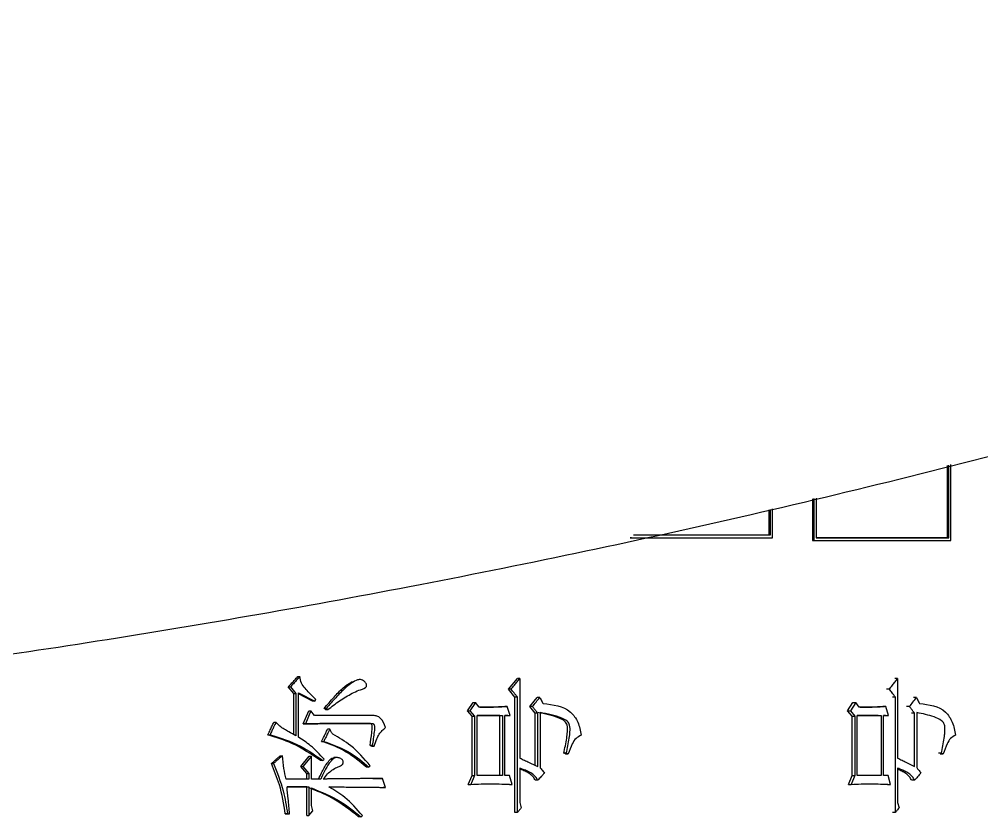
# Model space of a CAD drawing. Header units: millimetres. Extents: x 5659 to 7608, y 3628 to 5007.
# Drawn here: x 6504.86 to 6522.26, y 3838.87 to 3853.28 of the extents above; entities that cross this region are included whole.
import ezdxf

# ---------------------------------------------------------------- set-up
doc = ezdxf.new("R2010")
doc.units = ezdxf.units.MM

msp = doc.modelspace()

# ---------------------------------------------------------------- linework, layer by layer
at = {"color": 7, "linetype": 'Continuous', "lineweight": 25}
for p, q in [((6521.638, 3845.215), (6521.638, 3843.907)), ((6521.665, 3843.907), (6521.665, 3845.222)), ((6521.703, 3843.857), (6521.703, 3845.232)), ((6519.202, 3844.61), (6519.202, 3843.857)), ((6519.228, 3844.616), (6519.228, 3843.857)), ((6519.267, 3844.626), (6519.267, 3843.907)), ((6518.414, 3844.414), (6518.414, 3843.957)), ((6518.439, 3844.42), (6518.439, 3843.957)), ((6518.478, 3843.907), (6518.478, 3844.43)), ((6518.439, 3843.957), (6518.414, 3843.957)), ((6515.906, 3843.907), (6518.453, 3843.907)), ((6515.929, 3843.907), (6515.906, 3843.907)), ((6518.453, 3843.907), (6518.478, 3843.907)), ((6519.202, 3843.857), (6519.641, 3843.857)), ((6519.202, 3843.857), (6519.228, 3843.857)), ((6519.844, 3843.857), (6521.676, 3843.857)), ((6521.638, 3843.907), (6521.665, 3843.907)), ((6521.676, 3843.857), (6521.703, 3843.857)), ((6509.898, 3841.399), (6509.938, 3841.399)), ((6513.71, 3841.172), (6513.868, 3841.366)), ((6513.913, 3841.366), (6513.868, 3841.366)), ((6513.913, 3841.366), (6513.913, 3839.928)), ((6520.741, 3841.366), (6520.688, 3841.366)), ((6520.741, 3841.366), (6520.741, 3839.928)), ((6509.727, 3841.215), (6509.767, 3841.215)), ((6509.826, 3841.096), (6509.727, 3841.215)), ((6509.767, 3841.215), (6509.866, 3841.096)), ((6510.903, 3841.302), (6510.861, 3841.302)), ((6513.755, 3841.172), (6513.71, 3841.172)), ((6513.824, 3841.031), (6513.71, 3841.172)), ((6520.592, 3841.172), (6520.539, 3841.172)), ((6509.826, 3841.096), (6509.866, 3841.096)), ((6509.826, 3840.35), (6509.826, 3841.096)), ((6509.866, 3841.096), (6509.866, 3840.328)), ((6509.911, 3841.107), (6510.207, 3840.955)), ((6509.911, 3840.306), (6509.911, 3841.107)), ((6510.167, 3840.955), (6509.911, 3841.086)), ((6513.869, 3841.031), (6513.824, 3841.031)), ((6513.824, 3838.943), (6513.824, 3841.031)), ((6513.869, 3838.943), (6513.869, 3841.031)), ((6514.095, 3840.858), (6514.226, 3841.02)), ((6514.271, 3841.02), (6514.226, 3841.02)), ((6520.7, 3841.031), (6520.646, 3841.031)), ((6520.7, 3838.943), (6520.7, 3841.031)), ((6521.08, 3841.02), (6521.026, 3841.02)), ((6510.207, 3840.955), (6510.167, 3840.955)), ((6510.207, 3840.955), (6510.225, 3840.988)), ((6510.414, 3840.825), (6510.374, 3840.825)), ((6512.964, 3840.782), (6513.069, 3840.934)), ((6513.113, 3840.934), (6513.007, 3840.782)), ((6513.069, 3840.934), (6513.113, 3840.934)), ((6513.175, 3840.847), (6513.113, 3840.934)), ((6513.685, 3840.858), (6513.64, 3840.858)), ((6513.737, 3840.696), (6513.685, 3840.858)), ((6514.14, 3840.858), (6514.095, 3840.858)), ((6514.191, 3840.739), (6514.095, 3840.858)), ((6519.833, 3840.782), (6519.933, 3840.934)), ((6519.986, 3840.934), (6519.886, 3840.782)), ((6519.933, 3840.934), (6519.986, 3840.934)), ((6520.044, 3840.847), (6519.986, 3840.934)), ((6520.526, 3840.858), (6520.473, 3840.858)), ((6520.576, 3840.696), (6520.526, 3840.858)), ((6520.956, 3840.858), (6520.902, 3840.858)), ((6509.997, 3840.544), (6510.096, 3840.782)), ((6510.135, 3840.782), (6510.037, 3840.544)), ((6510.096, 3840.782), (6510.135, 3840.782)), ((6510.198, 3840.696), (6510.135, 3840.782)), ((6511.264, 3840.696), (6510.198, 3840.696)), ((6510.401, 3840.804), (6510.441, 3840.804)), ((6512.964, 3840.782), (6513.007, 3840.782)), ((6513.052, 3840.685), (6512.964, 3840.782)), ((6513.007, 3840.782), (6513.095, 3840.685)), ((6513.052, 3840.685), (6513.095, 3840.685)), ((6513.052, 3839.614), (6513.052, 3840.685)), ((6513.095, 3840.685), (6513.095, 3839.614)), ((6513.139, 3839.614), (6513.139, 3840.696)), ((6513.139, 3840.696), (6513.597, 3840.696)), ((6513.553, 3840.696), (6513.139, 3840.696)), ((6513.553, 3840.696), (6513.597, 3840.696)), ((6513.553, 3839.614), (6513.553, 3840.696)), ((6513.597, 3840.696), (6513.597, 3839.614)), ((6513.641, 3839.614), (6513.641, 3840.696)), ((6513.641, 3840.696), (6513.737, 3840.696)), ((6513.693, 3840.696), (6513.641, 3840.696)), ((6513.693, 3840.696), (6513.737, 3840.696)), ((6514.236, 3840.739), (6514.191, 3840.739)), ((6514.191, 3839.797), (6514.191, 3840.739)), ((6514.236, 3839.776), (6514.236, 3840.739)), ((6514.28, 3840.75), (6514.28, 3839.754)), ((6519.833, 3840.782), (6519.886, 3840.782)), ((6519.917, 3840.685), (6519.833, 3840.782)), ((6519.886, 3840.782), (6519.969, 3840.685)), ((6519.917, 3840.685), (6519.969, 3840.685)), ((6519.917, 3839.614), (6519.917, 3840.685)), ((6519.969, 3840.685), (6519.969, 3839.614)), ((6520.011, 3839.614), (6520.011, 3840.696)), ((6520.011, 3840.696), (6520.443, 3840.696)), ((6520.39, 3840.696), (6520.011, 3840.696)), ((6520.39, 3840.696), (6520.443, 3840.696)), ((6520.443, 3840.696), (6520.443, 3839.614)), ((6520.484, 3839.614), (6520.484, 3840.696)), ((6520.484, 3840.696), (6520.576, 3840.696)), ((6520.522, 3840.696), (6520.484, 3840.696)), ((6520.522, 3840.696), (6520.576, 3840.696)), ((6521.047, 3840.739), (6520.993, 3840.739)), ((6521.047, 3839.776), (6521.047, 3840.739)), ((6521.088, 3840.75), (6521.088, 3839.755)), ((6509.997, 3840.544), (6510.037, 3840.544)), ((6511.178, 3840.555), (6511.219, 3840.555)), ((6509.358, 3840.349), (6509.397, 3840.349)), ((6510.477, 3840.447), (6510.436, 3840.447)), ((6510.329, 3840.23), (6510.369, 3840.23)), ((6511.246, 3840.155), (6511.205, 3840.155)), ((6511.205, 3840.155), (6511.24, 3840.144)), ((6511.246, 3840.155), (6511.281, 3840.144)), ((6509.583, 3839.971), (6509.623, 3839.971)), ((6509.952, 3839.776), (6510.105, 3839.96)), ((6510.144, 3839.96), (6509.992, 3839.776)), ((6510.105, 3839.96), (6510.144, 3839.96)), ((6510.144, 3839.549), (6510.144, 3839.96)), ((6514.751, 3840.014), (6514.705, 3840.014)), ((6514.74, 3840.003), (6514.705, 3840.014)), ((6514.74, 3840.003), (6514.786, 3840.003)), ((6514.751, 3840.014), (6514.786, 3840.003)), ((6521.532, 3840.014), (6521.477, 3840.014)), ((6521.51, 3840.003), (6521.565, 3840.003)), ((6521.532, 3840.014), (6521.565, 3840.003)), ((6509.421, 3839.83), (6509.46, 3839.83)), ((6509.952, 3839.776), (6509.992, 3839.776)), ((6510.06, 3839.646), (6509.952, 3839.776)), ((6509.992, 3839.776), (6510.1, 3839.646)), ((6510.351, 3839.884), (6510.311, 3839.884)), ((6510.592, 3839.935), (6510.551, 3839.935)), ((6510.06, 3839.646), (6510.1, 3839.646)), ((6510.06, 3839.549), (6510.06, 3839.646)), ((6510.1, 3839.646), (6510.1, 3839.549)), ((6511.183, 3839.765), (6511.142, 3839.765)), ((6512.981, 3839.452), (6513.052, 3839.614)), ((6513.095, 3839.614), (6513.025, 3839.452)), ((6513.052, 3839.614), (6513.095, 3839.614)), ((6513.597, 3839.614), (6513.139, 3839.614)), ((6513.728, 3839.614), (6513.641, 3839.614)), ((6513.772, 3839.452), (6513.728, 3839.614)), ((6513.913, 3839.744), (6513.913, 3839.127)), ((6519.85, 3839.452), (6519.917, 3839.614)), ((6519.969, 3839.614), (6519.902, 3839.452)), ((6519.917, 3839.614), (6519.969, 3839.614)), ((6520.443, 3839.614), (6520.011, 3839.614)), ((6520.567, 3839.614), (6520.484, 3839.614)), ((6520.609, 3839.452), (6520.567, 3839.614)), ((6520.741, 3839.744), (6520.741, 3839.127)), ((6510.1, 3839.549), (6509.686, 3839.549)), ((6510.315, 3839.549), (6510.144, 3839.549)), ((6511.254, 3839.558), (6511.392, 3839.56)), ((6511.392, 3839.56), (6511.433, 3839.56)), ((6511.486, 3839.397), (6511.433, 3839.56)), ((6512.981, 3839.452), (6513.025, 3839.452)), ((6513.728, 3839.452), (6513.772, 3839.452)), ((6514.236, 3839.527), (6514.191, 3839.527)), ((6519.85, 3839.452), (6519.902, 3839.452)), ((6520.555, 3839.452), (6520.609, 3839.452)), ((6521.047, 3839.527), (6520.993, 3839.527)), ((6509.704, 3839.408), (6510.1, 3839.408)), ((6510.06, 3839.408), (6509.704, 3839.408)), ((6510.06, 3839.408), (6510.1, 3839.408)), ((6510.06, 3838.889), (6510.06, 3839.408)), ((6510.1, 3839.408), (6510.1, 3838.889)), ((6510.144, 3839.073), (6510.144, 3839.387)), ((6511.486, 3839.397), (6511.445, 3839.397)), ((6513.913, 3839.127), (6513.939, 3839.03)), ((6520.741, 3839.127), (6520.766, 3839.03)), ((6509.713, 3838.921), (6509.673, 3838.921)), ((6509.673, 3838.921), (6509.709, 3838.921)), ((6509.709, 3838.921), (6509.749, 3838.921)), ((6509.713, 3838.921), (6509.749, 3838.921)), ((6510.1, 3838.889), (6510.171, 3838.976)), ((6510.171, 3838.976), (6510.144, 3839.073)), ((6513.869, 3838.943), (6513.824, 3838.943)), ((6520.7, 3838.943), (6520.646, 3838.943)), ((6510.06, 3838.889), (6510.1, 3838.889)), ((6511.04, 3838.867), (6510.999, 3838.867))]:
    msp.add_line(p, q, dxfattribs=at)
at = {"color": 7, "linetype": 'Continuous', "lineweight": 25, "flags": 128}
for points in [[(6510.401, 3840.804), (6510.394, 3840.809), (6510.387, 3840.815), (6510.374, 3840.825)], [(6510.414, 3840.825), (6510.427, 3840.814), (6510.441, 3840.804)], [(6511.24, 3840.144), (6511.257, 3840.144), (6511.269, 3840.144), (6511.281, 3840.144)], [(6510.351, 3839.884), (6510.358, 3839.89), (6510.368, 3839.898), (6510.378, 3839.906)], [(6511.183, 3839.765), (6511.19, 3839.771), (6511.2, 3839.779), (6511.21, 3839.787)], [(6511.04, 3838.867), (6511.054, 3838.878), (6511.067, 3838.889)]]:
    msp.add_lwpolyline(points, dxfattribs=at)
at = {"color": 7, "linetype": 'Continuous', "lineweight": 25}
for points, knots in [([(6479.419, 3839.983), (6481.979, 3840.008), (6485.56, 3840.043), (6490.829, 3840.322), (6495.293, 3840.657), (6500.609, 3841.223), (6506.178, 3841.996), (6511.992, 3843.006), (6517.963, 3844.262), (6524.039, 3845.773), (6530.177, 3847.543), (6536.342, 3849.578), (6542.506, 3851.877), (6548.643, 3854.442), (6554.731, 3857.273), (6560.75, 3860.366), (6566.683, 3863.721), (6572.512, 3867.333), (6578.222, 3871.199), (6583.797, 3875.313), (6589.225, 3879.67), (6594.49, 3884.264), (6599.582, 3889.089), (6604.487, 3894.137), (6609.193, 3899.4), (6613.691, 3904.87), (6617.969, 3910.538), (6622.018, 3916.395), (6625.828, 3922.432), (6629.389, 3928.637), (6632.695, 3935.002), (6635.735, 3941.515), (6638.505, 3948.164), (6640.995, 3954.938), (6643.2, 3961.826), (6645.115, 3968.815), (6646.734, 3975.892), (6648.051, 3983.046), (6649.064, 3990.263), (6649.769, 3997.53), (6650.162, 4004.834), (6650.241, 4012.162), (6650.004, 4019.5), (6649.449, 4026.835), (6648.577, 4034.153), (6647.387, 4041.44), (6645.879, 4048.682), (6644.054, 4055.867), (6641.913, 4062.98), (6639.459, 4070.007), (6636.695, 4076.936), (6633.622, 4083.752), (6630.245, 4090.443), (6626.567, 4096.995), (6622.594, 4103.395), (6618.329, 4109.63), (6613.777, 4115.688), (6608.945, 4121.556), (6603.838, 4127.223), (6598.462, 4132.675), (6593.015, 4137.723), (6587.542, 4142.375), (6582.083, 4146.645), (6576.458, 4150.687), (6570.677, 4154.495), (6564.75, 4158.064), (6558.687, 4161.386), (6552.501, 4164.456), (6546.205, 4167.269), (6539.811, 4169.821), (6533.336, 4172.107), (6526.798, 4174.124), (6520.223, 4175.866), (6513.65, 4177.331), (6507.157, 4178.513), (6500.867, 4179.41), (6495.343, 4179.993), (6490.461, 4180.361), (6485.636, 4180.6), (6479.662, 4180.718), (6474.145, 4180.607), (6468.876, 4180.335), (6464.412, 4179.998), (6459.096, 4179.433), (6453.527, 4178.66), (6447.713, 4177.65), (6441.742, 4176.393), (6435.666, 4174.883), (6429.528, 4173.112), (6423.363, 4171.078), (6417.199, 4168.778), (6411.062, 4166.213), (6404.974, 4163.383), (6398.955, 4160.289), (6393.022, 4156.934), (6387.193, 4153.322), (6381.483, 4149.457), (6375.907, 4145.343), (6370.48, 4140.985), (6365.214, 4136.391), (6360.123, 4131.567), (6355.218, 4126.519), (6350.511, 4121.256), (6346.014, 4115.786), (6341.735, 4110.118), (6337.687, 4104.261), (6333.877, 4098.224), (6330.315, 4092.018), (6327.011, 4085.653), (6323.968, 4079.141), (6321.206, 4072.49), (6318.869, 4066.208), (6317.59, 4062.103), (6317.027, 4060.294)], [0, 0, 0, 0, 0.010207, 0.014274, 0.021037, 0.028056, 0.035587, 0.043451, 0.051578, 0.059911, 0.06841, 0.077044, 0.085791, 0.094634, 0.103558, 0.112554, 0.121612, 0.130726, 0.13989, 0.149098, 0.158347, 0.167633, 0.176954, 0.186306, 0.195688, 0.205098, 0.214535, 0.223996, 0.233481, 0.242989, 0.252518, 0.262068, 0.271639, 0.281229, 0.290838, 0.300466, 0.310113, 0.319778, 0.329461, 0.339162, 0.348881, 0.358618, 0.368373, 0.378146, 0.387938, 0.397748, 0.407578, 0.417427, 0.427296, 0.437185, 0.447097, 0.457031, 0.466988, 0.47697, 0.486979, 0.497016, 0.507082, 0.517181, 0.527315, 0.537488, 0.547704, 0.556915, 0.566123, 0.575327, 0.584526, 0.593719, 0.602905, 0.612082, 0.621247, 0.630396, 0.639524, 0.64862, 0.657668, 0.666638, 0.675463, 0.683979, 0.691963, 0.697606, 0.703501, 0.71122, 0.721427, 0.725494, 0.732257, 0.739276, 0.746807, 0.754671, 0.762798, 0.771131, 0.77963, 0.788264, 0.797011, 0.805853, 0.814778, 0.823774, 0.832832, 0.841946, 0.85111, 0.860318, 0.869567, 0.878853, 0.888174, 0.897526, 0.906908, 0.916318, 0.925755, 0.935216, 0.944701, 0.954208, 0.963738, 0.973288, 0.982858, 0.992449, 1, 1, 1, 1]), ([(6518.439, 3843.957), (6518.186, 3843.957), (6517.681, 3843.957), (6516.858, 3843.957), (6516.285, 3843.957), (6515.969, 3843.957)], [0, 0, 0, 0, 0.309667, 0.619333, 1, 1, 1, 1]), ([(6518.414, 3843.957), (6518.21, 3843.957), (6517.802, 3843.957), (6516.989, 3843.957), (6516.376, 3843.957), (6515.969, 3843.957)], [0, 0, 0, 0, 0.252458, 0.504916, 1, 1, 1, 1]), ([(6515.929, 3843.907), (6516.187, 3843.907), (6516.701, 3843.907), (6517.552, 3843.907), (6518.141, 3843.907), (6518.478, 3843.907)], [0, 0, 0, 0, 0.300085, 0.60017, 1, 1, 1, 1]), ([(6519.228, 3843.857), (6519.478, 3843.857), (6519.978, 3843.857), (6520.804, 3843.857), (6521.376, 3843.857), (6521.703, 3843.857)], [0, 0, 0, 0, 0.300085, 0.60017, 1, 1, 1, 1]), ([(6519.267, 3843.907), (6519.517, 3843.907), (6520.016, 3843.907), (6520.817, 3843.907), (6521.364, 3843.907), (6521.665, 3843.907)], [0, 0, 0, 0, 0.309667, 0.619333, 1, 1, 1, 1]), ([(6521.638, 3843.907), (6521.44, 3843.907), (6521.044, 3843.907), (6520.256, 3843.907), (6519.661, 3843.907), (6519.267, 3843.907)], [0, 0, 0, 0, 0.252756, 0.505512, 1, 1, 1, 1]), ([(6509.727, 3841.215), (6509.749, 3841.238), (6509.789, 3841.281), (6509.846, 3841.342), (6509.881, 3841.38), (6509.898, 3841.399)], [0, 0, 0, 0, 0.386356, 0.693178, 1, 1, 1, 1]), ([(6509.938, 3841.399), (6509.916, 3841.375), (6509.876, 3841.333), (6509.819, 3841.271), (6509.784, 3841.234), (6509.767, 3841.215)], [0, 0, 0, 0, 0.386102, 0.693051, 1, 1, 1, 1]), ([(6510.225, 3840.988), (6510.184, 3841.026), (6510.116, 3841.09), (6510.029, 3841.187), (6509.957, 3841.28), (6509.944, 3841.359), (6509.938, 3841.399)], [0, 0, 0, 0, 0.335019, 0.553277, 0.774167, 1, 1, 1, 1]), ([(6510.441, 3840.804), (6510.511, 3840.858), (6510.653, 3840.967), (6510.844, 3841.08), (6511, 3841.157), (6511.094, 3841.177), (6511.134, 3841.214), (6511.142, 3841.228), (6511.144, 3841.244), (6511.139, 3841.265), (6511.121, 3841.296), (6511.091, 3841.325), (6511.051, 3841.346), (6511.003, 3841.349), (6510.897, 3841.309), (6510.752, 3841.197), (6510.582, 3841.018), (6510.471, 3840.892), (6510.415, 3840.827), (6510.414, 3840.825)], [0, 0, 0, 0, 0.146382, 0.292955, 0.366204, 0.439427, 0.447746, 0.45616, 0.463429, 0.472823, 0.489455, 0.518149, 0.540935, 0.563855, 0.597101, 0.728178, 0.861562, 0.99717, 1, 1, 1, 1]), ([(6513.755, 3841.172), (6513.775, 3841.196), (6513.811, 3841.241), (6513.864, 3841.306), (6513.896, 3841.346), (6513.913, 3841.366)], [0, 0, 0, 0, 0.384573, 0.692287, 1, 1, 1, 1]), ([(6520.592, 3841.172), (6520.611, 3841.197), (6520.646, 3841.241), (6520.695, 3841.306), (6520.726, 3841.346), (6520.741, 3841.366)], [0, 0, 0, 0, 0.384573, 0.692287, 1, 1, 1, 1]), ([(6510.374, 3840.825), (6510.433, 3840.893), (6510.544, 3841.019), (6510.699, 3841.19), (6510.812, 3841.266), (6510.863, 3841.3)], [0, 0, 0, 0, 0.394472, 0.728822, 1, 1, 1, 1]), ([(6513.869, 3841.031), (6513.859, 3841.043), (6513.838, 3841.068), (6513.8, 3841.115), (6513.773, 3841.15), (6513.755, 3841.172)], [0, 0, 0, 0, 0.266245, 0.532491, 1, 1, 1, 1]), ([(6520.7, 3841.031), (6520.69, 3841.043), (6520.671, 3841.068), (6520.635, 3841.115), (6520.609, 3841.15), (6520.592, 3841.172)], [0, 0, 0, 0, 0.266245, 0.532491, 1, 1, 1, 1]), ([(6514.14, 3840.858), (6514.162, 3840.885), (6514.206, 3840.939), (6514.249, 3840.993), (6514.271, 3841.02)], [0, 0, 0, 0, 0.499999, 1, 1, 1, 1]), ([(6514.271, 3841.02), (6514.279, 3841.006), (6514.293, 3840.981), (6514.314, 3840.945), (6514.326, 3840.923), (6514.332, 3840.912)], [0, 0, 0, 0, 0.39043, 0.695215, 1, 1, 1, 1]), ([(6520.956, 3840.858), (6520.977, 3840.885), (6521.018, 3840.939), (6521.059, 3840.993), (6521.08, 3841.02)], [0, 0, 0, 0, 0.499999, 1, 1, 1, 1]), ([(6521.08, 3841.02), (6521.087, 3841.006), (6521.101, 3840.981), (6521.12, 3840.945), (6521.131, 3840.923), (6521.137, 3840.912)], [0, 0, 0, 0, 0.39043, 0.695215, 1, 1, 1, 1]), ([(6513.685, 3840.858), (6513.68, 3840.858), (6513.672, 3840.857), (6513.659, 3840.856), (6513.647, 3840.856), (6513.634, 3840.855), (6513.622, 3840.855), (6513.609, 3840.854), (6513.599, 3840.853), (6513.588, 3840.853), (6513.578, 3840.852), (6513.565, 3840.852), (6513.548, 3840.851), (6513.531, 3840.851), (6513.515, 3840.85), (6513.502, 3840.85), (6513.485, 3840.849), (6513.468, 3840.849), (6513.452, 3840.848), (6513.439, 3840.848), (6513.422, 3840.848), (6513.405, 3840.848), (6513.388, 3840.847), (6513.372, 3840.847), (6513.355, 3840.847), (6513.338, 3840.847), (6513.325, 3840.847), (6513.313, 3840.847), (6513.3, 3840.847), (6513.29, 3840.847), (6513.281, 3840.847), (6513.273, 3840.847), (6513.264, 3840.847), (6513.256, 3840.847), (6513.25, 3840.847), (6513.243, 3840.847), (6513.235, 3840.847), (6513.226, 3840.847), (6513.218, 3840.847), (6513.209, 3840.847), (6513.201, 3840.847), (6513.193, 3840.847), (6513.185, 3840.847), (6513.179, 3840.847), (6513.175, 3840.847)], [0, 0, 0, 0, 0.024742, 0.049483, 0.074225, 0.098967, 0.123709, 0.14845, 0.173192, 0.185563, 0.210305, 0.235047, 0.259788, 0.309272, 0.334014, 0.358756, 0.383497, 0.432981, 0.457723, 0.482464, 0.507206, 0.55669, 0.581432, 0.606173, 0.655657, 0.680399, 0.70514, 0.729882, 0.754624, 0.779366, 0.791736, 0.804107, 0.828849, 0.84122, 0.853591, 0.865962, 0.878333, 0.903074, 0.915445, 0.927816, 0.952558, 0.964929, 0.9773, 1, 1, 1, 1]), ([(6513.19, 3840.847), (6513.204, 3840.847), (6513.286, 3840.847), (6513.436, 3840.848), (6513.572, 3840.855), (6513.64, 3840.858)], [0, 0, 0, 0, 0.093797, 0.546774, 1, 1, 1, 1]), ([(6514.236, 3840.739), (6514.226, 3840.751), (6514.205, 3840.777), (6514.173, 3840.817), (6514.151, 3840.844), (6514.14, 3840.858)], [0, 0, 0, 0, 0.314653, 0.657326, 1, 1, 1, 1]), ([(6514.332, 3840.912), (6514.513, 3840.894), (6514.768, 3840.868), (6514.978, 3840.579), (6515.006, 3840.42), (6515.021, 3840.339)], [0, 0, 0, 0, 0.544628, 0.767125, 1, 1, 1, 1]), ([(6520.526, 3840.858), (6520.522, 3840.858), (6520.514, 3840.857), (6520.502, 3840.857), (6520.49, 3840.856), (6520.478, 3840.855), (6520.466, 3840.855), (6520.455, 3840.854), (6520.445, 3840.853), (6520.435, 3840.853), (6520.425, 3840.852), (6520.413, 3840.852), (6520.397, 3840.851), (6520.381, 3840.851), (6520.365, 3840.85), (6520.353, 3840.85), (6520.337, 3840.849), (6520.322, 3840.849), (6520.306, 3840.848), (6520.294, 3840.848), (6520.278, 3840.848), (6520.262, 3840.848), (6520.246, 3840.847), (6520.23, 3840.847), (6520.214, 3840.847), (6520.198, 3840.847), (6520.186, 3840.847), (6520.174, 3840.847), (6520.163, 3840.847), (6520.153, 3840.847), (6520.145, 3840.847), (6520.137, 3840.847), (6520.129, 3840.847), (6520.121, 3840.847), (6520.115, 3840.847), (6520.109, 3840.847), (6520.101, 3840.847), (6520.093, 3840.847), (6520.085, 3840.847), (6520.077, 3840.847), (6520.069, 3840.847), (6520.061, 3840.847), (6520.053, 3840.847), (6520.048, 3840.847), (6520.044, 3840.847)], [0, 0, 0, 0, 0.024742, 0.049483, 0.074225, 0.098967, 0.123709, 0.14845, 0.173192, 0.185563, 0.210305, 0.235047, 0.259788, 0.309272, 0.334014, 0.358756, 0.383497, 0.432981, 0.457723, 0.482464, 0.507206, 0.55669, 0.581431, 0.606173, 0.655657, 0.680399, 0.70514, 0.729882, 0.754624, 0.779366, 0.791736, 0.804107, 0.828849, 0.84122, 0.853591, 0.865962, 0.878333, 0.903074, 0.915445, 0.927816, 0.952558, 0.964929, 0.9773, 1, 1, 1, 1]), ([(6520.062, 3840.847), (6520.07, 3840.847), (6520.143, 3840.847), (6520.28, 3840.848), (6520.408, 3840.855), (6520.473, 3840.858)], [0, 0, 0, 0, 0.061457, 0.530599, 1, 1, 1, 1]), ([(6521.047, 3840.739), (6521.037, 3840.751), (6521.017, 3840.777), (6520.987, 3840.817), (6520.966, 3840.844), (6520.956, 3840.858)], [0, 0, 0, 0, 0.314653, 0.657326, 1, 1, 1, 1]), ([(6521.137, 3840.912), (6521.308, 3840.894), (6521.548, 3840.868), (6521.746, 3840.579), (6521.772, 3840.42), (6521.786, 3840.339)], [0, 0, 0, 0, 0.544628, 0.767125, 1, 1, 1, 1]), ([(6511.486, 3840.479), (6511.462, 3840.543), (6511.428, 3840.631), (6511.332, 3840.692), (6511.286, 3840.694), (6511.264, 3840.696)], [0, 0, 0, 0, 0.574092, 0.788689, 1, 1, 1, 1]), ([(6514.705, 3840.014), (6514.726, 3840.105), (6514.755, 3840.234), (6514.774, 3840.403), (6514.776, 3840.498), (6514.752, 3840.563), (6514.705, 3840.613), (6514.534, 3840.693), (6514.366, 3840.725), (6514.235, 3840.75)], [0, 0, 0, 0, 0.238634, 0.338047, 0.438194, 0.475532, 0.512995, 0.619423, 1, 1, 1, 1]), ([(6514.751, 3840.014), (6514.772, 3840.105), (6514.801, 3840.234), (6514.82, 3840.403), (6514.822, 3840.498), (6514.798, 3840.563), (6514.751, 3840.612), (6514.58, 3840.693), (6514.412, 3840.725), (6514.28, 3840.75)], [0, 0, 0, 0, 0.238484, 0.337767, 0.43778, 0.475122, 0.512592, 0.618725, 1, 1, 1, 1]), ([(6521.532, 3840.014), (6521.551, 3840.105), (6521.575, 3840.214), (6521.592, 3840.356), (6521.598, 3840.437), (6521.595, 3840.517), (6521.569, 3840.574), (6521.507, 3840.629), (6521.346, 3840.696), (6521.193, 3840.728), (6521.088, 3840.75)], [0, 0, 0, 0, 0.237785, 0.287938, 0.366632, 0.446055, 0.486951, 0.527634, 0.676721, 1, 1, 1, 1]), ([(6509.358, 3840.349), (6509.373, 3840.379), (6509.398, 3840.432), (6509.434, 3840.508), (6509.455, 3840.554), (6509.466, 3840.577)], [0, 0, 0, 0, 0.394967, 0.69748, 1, 1, 1, 1]), ([(6509.505, 3840.577), (6509.491, 3840.547), (6509.466, 3840.494), (6509.43, 3840.418), (6509.408, 3840.372), (6509.397, 3840.349)], [0, 0, 0, 0, 0.394861, 0.69743, 1, 1, 1, 1]), ([(6509.466, 3840.577), (6509.47, 3840.577), (6509.476, 3840.577), (6509.489, 3840.577), (6509.499, 3840.577), (6509.505, 3840.577)], [0, 0, 0, 0, 0.2525, 0.505, 1, 1, 1, 1]), ([(6509.866, 3840.328), (6509.822, 3840.351), (6509.751, 3840.39), (6509.654, 3840.449), (6509.571, 3840.501), (6509.527, 3840.551), (6509.505, 3840.577)], [0, 0, 0, 0, 0.337761, 0.556951, 0.777135, 1, 1, 1, 1]), ([(6511.178, 3840.555), (6511.04, 3840.555), (6510.807, 3840.555), (6510.413, 3840.553), (6510.158, 3840.548), (6509.997, 3840.544)], [0, 0, 0, 0, 0.351751, 0.593192, 1, 1, 1, 1]), ([(6510.037, 3840.544), (6510.044, 3840.544), (6510.058, 3840.545), (6510.079, 3840.545), (6510.101, 3840.546), (6510.122, 3840.546), (6510.143, 3840.547), (6510.161, 3840.547), (6510.179, 3840.547), (6510.196, 3840.548), (6510.218, 3840.548), (6510.246, 3840.549), (6510.282, 3840.55), (6510.324, 3840.55), (6510.36, 3840.551), (6510.395, 3840.552), (6510.431, 3840.552), (6510.473, 3840.553), (6510.509, 3840.553), (6510.544, 3840.553), (6510.579, 3840.553), (6510.622, 3840.554), (6510.657, 3840.554), (6510.693, 3840.554), (6510.728, 3840.554), (6510.785, 3840.554), (6510.856, 3840.555), (6510.919, 3840.555), (6510.958, 3840.555), (6510.976, 3840.555), (6510.993, 3840.555), (6511.011, 3840.555), (6511.029, 3840.555), (6511.046, 3840.555), (6511.068, 3840.555), (6511.085, 3840.555), (6511.098, 3840.555), (6511.106, 3840.555), (6511.115, 3840.555), (6511.124, 3840.555), (6511.133, 3840.555), (6511.142, 3840.555), (6511.152, 3840.555), (6511.161, 3840.555), (6511.17, 3840.555), (6511.179, 3840.555), (6511.189, 3840.555), (6511.198, 3840.555), (6511.208, 3840.555), (6511.214, 3840.555), (6511.219, 3840.555)], [0, 0, 0, 0, 0.0179705, 0.035941, 0.0539114, 0.0718819, 0.0898524, 0.1078229, 0.1168081, 0.1347786, 0.152749, 0.1707195, 0.2066605, 0.2426014, 0.2785424, 0.2965129, 0.3324539, 0.3683948, 0.4043358, 0.4223063, 0.4582472, 0.4941882, 0.5301291, 0.5480996, 0.5840406, 0.6199815, 0.6918635, 0.7637454, 0.7817158, 0.7907011, 0.8086716, 0.826642, 0.8356273, 0.8535978, 0.8715682, 0.8895387, 0.8985239, 0.9030166, 0.9120018, 0.920987, 0.9254797, 0.9344649, 0.9434501, 0.9524354, 0.956928, 0.9659132, 0.9748985, 0.9838837, 0.9883763, 1, 1, 1, 1]), ([(6511.205, 3840.155), (6511.216, 3840.232), (6511.23, 3840.327), (6511.242, 3840.434), (6511.245, 3840.475), (6511.245, 3840.505), (6511.24, 3840.526), (6511.233, 3840.538), (6511.22, 3840.548), (6511.201, 3840.554), (6511.186, 3840.555), (6511.178, 3840.555)], [0, 0, 0, 0, 0.518554, 0.63647, 0.716192, 0.79519, 0.830159, 0.859959, 0.88982, 0.943206, 1, 1, 1, 1]), ([(6511.219, 3840.555), (6511.23, 3840.554), (6511.247, 3840.553), (6511.266, 3840.545), (6511.276, 3840.535), (6511.283, 3840.521), (6511.29, 3840.476), (6511.278, 3840.394), (6511.265, 3840.278), (6511.252, 3840.196), (6511.246, 3840.155)], [0, 0, 0, 0, 0.083125, 0.11875, 0.147804, 0.176837, 0.225893, 0.446677, 0.723242, 1, 1, 1, 1]), ([(6511.281, 3840.144), (6511.295, 3840.189), (6511.319, 3840.263), (6511.366, 3840.359), (6511.422, 3840.426), (6511.465, 3840.462), (6511.486, 3840.479)], [0, 0, 0, 0, 0.347242, 0.568885, 0.786213, 1, 1, 1, 1]), ([(6510.311, 3839.884), (6510.143, 3839.996), (6509.843, 3840.195), (6509.506, 3840.302), (6509.358, 3840.349)], [0, 0, 0, 0, 0.562345, 1, 1, 1, 1]), ([(6509.397, 3840.349), (6509.586, 3840.29), (6509.925, 3840.183), (6510.22, 3839.976), (6510.351, 3839.884)], [0, 0, 0, 0, 0.556899, 1, 1, 1, 1]), ([(6510.378, 3839.906), (6510.298, 3839.992), (6510.156, 3840.145), (6509.985, 3840.257), (6509.911, 3840.306)], [0, 0, 0, 0, 0.563218, 1, 1, 1, 1]), ([(6510.329, 3840.23), (6510.344, 3840.26), (6510.369, 3840.311), (6510.405, 3840.383), (6510.426, 3840.425), (6510.436, 3840.447)], [0, 0, 0, 0, 0.410293, 0.705146, 1, 1, 1, 1]), ([(6510.477, 3840.447), (6510.462, 3840.417), (6510.437, 3840.366), (6510.401, 3840.294), (6510.379, 3840.252), (6510.369, 3840.23)], [0, 0, 0, 0, 0.410172, 0.705086, 1, 1, 1, 1]), ([(6510.53, 3840.36), (6510.521, 3840.375), (6510.503, 3840.403), (6510.485, 3840.432), (6510.477, 3840.447)], [0, 0, 0, 0, 0.499999, 1, 1, 1, 1]), ([(6511.21, 3839.787), (6511.098, 3839.917), (6510.899, 3840.149), (6510.642, 3840.296), (6510.53, 3840.36)], [0, 0, 0, 0, 0.564262, 1, 1, 1, 1]), ([(6515.021, 3840.339), (6514.988, 3840.323), (6514.92, 3840.291), (6514.845, 3840.163), (6514.808, 3840.064), (6514.786, 3840.003)], [0, 0, 0, 0, 0.267599, 0.548584, 1, 1, 1, 1]), ([(6521.786, 3840.339), (6521.755, 3840.323), (6521.691, 3840.291), (6521.621, 3840.164), (6521.586, 3840.064), (6521.565, 3840.003)], [0, 0, 0, 0, 0.267599, 0.548584, 1, 1, 1, 1]), ([(6511.142, 3839.765), (6511.002, 3839.879), (6510.753, 3840.081), (6510.458, 3840.185), (6510.329, 3840.23)], [0, 0, 0, 0, 0.564, 1, 1, 1, 1]), ([(6510.369, 3840.23), (6510.533, 3840.17), (6510.828, 3840.062), (6511.074, 3839.857), (6511.183, 3839.765)], [0, 0, 0, 0, 0.555457, 1, 1, 1, 1]), ([(6509.421, 3839.83), (6509.446, 3839.851), (6509.485, 3839.885), (6509.539, 3839.932), (6509.569, 3839.958), (6509.583, 3839.971)], [0, 0, 0, 0, 0.448155, 0.724078, 1, 1, 1, 1]), ([(6509.623, 3839.971), (6509.598, 3839.95), (6509.559, 3839.916), (6509.505, 3839.869), (6509.475, 3839.843), (6509.46, 3839.83)], [0, 0, 0, 0, 0.4477993, 0.7238996, 1, 1, 1, 1]), ([(6509.686, 3839.549), (6509.672, 3839.611), (6509.643, 3839.751), (6509.63, 3839.893), (6509.623, 3839.971)], [0, 0, 0, 0, 0.449849, 1, 1, 1, 1]), ([(6509.673, 3838.921), (6509.645, 3839.098), (6509.595, 3839.413), (6509.474, 3839.703), (6509.421, 3839.83)], [0, 0, 0, 0, 0.5629725, 1, 1, 1, 1]), ([(6509.46, 3839.83), (6509.525, 3839.667), (6509.641, 3839.374), (6509.69, 3839.06), (6509.713, 3838.921)], [0, 0, 0, 0, 0.557097, 1, 1, 1, 1]), ([(6510.275, 3839.549), (6510.292, 3839.586), (6510.338, 3839.686), (6510.409, 3839.81), (6510.48, 3839.903), (6510.527, 3839.932), (6510.546, 3839.933), (6510.551, 3839.934)], [0, 0, 0, 0, 0.2482125, 0.6639292, 0.8733088, 0.9668755, 1, 1, 1, 1]), ([(6510.36, 3839.549), (6510.385, 3839.58), (6510.454, 3839.667), (6510.57, 3839.75), (6510.669, 3839.785), (6510.705, 3839.811), (6510.716, 3839.827), (6510.721, 3839.846), (6510.72, 3839.865), (6510.714, 3839.885), (6510.7, 3839.904), (6510.666, 3839.924), (6510.623, 3839.938), (6510.576, 3839.935), (6510.533, 3839.912), (6510.433, 3839.805), (6510.37, 3839.67), (6510.319, 3839.559), (6510.315, 3839.549)], [0, 0, 0, 0, 0.104817, 0.288489, 0.371154, 0.389962, 0.405383, 0.420813, 0.436756, 0.454227, 0.471615, 0.498268, 0.557765, 0.592477, 0.62706, 0.687172, 0.972715, 1, 1, 1, 1]), ([(6513.913, 3839.928), (6513.94, 3839.915), (6513.996, 3839.889), (6514.104, 3839.838), (6514.184, 3839.801), (6514.236, 3839.776)], [0, 0, 0, 0, 0.257226, 0.514452, 1, 1, 1, 1]), ([(6520.741, 3839.928), (6520.767, 3839.915), (6520.82, 3839.889), (6520.922, 3839.838), (6520.997, 3839.801), (6521.047, 3839.776)], [0, 0, 0, 0, 0.257226, 0.514452, 1, 1, 1, 1]), ([(6514.236, 3839.527), (6514.224, 3839.549), (6514.2, 3839.592), (6514.141, 3839.642), (6514.071, 3839.682), (6513.993, 3839.716), (6513.939, 3839.734), (6513.913, 3839.744)], [0, 0, 0, 0, 0.176065, 0.348002, 0.566634, 0.783694, 1, 1, 1, 1]), ([(6514.191, 3839.527), (6514.179, 3839.549), (6514.155, 3839.592), (6514.096, 3839.642), (6514.026, 3839.681), (6513.963, 3839.71), (6513.924, 3839.724), (6513.913, 3839.728)], [0, 0, 0, 0, 0.200458, 0.396149, 0.644927, 0.891891, 1, 1, 1, 1]), ([(6514.359, 3839.657), (6514.348, 3839.646), (6514.326, 3839.622), (6514.285, 3839.579), (6514.255, 3839.547), (6514.236, 3839.527)], [0, 0, 0, 0, 0.267463, 0.534927, 1, 1, 1, 1]), ([(6514.28, 3839.754), (6514.29, 3839.742), (6514.308, 3839.72), (6514.334, 3839.687), (6514.351, 3839.667), (6514.359, 3839.657)], [0, 0, 0, 0, 0.384577, 0.692288, 1, 1, 1, 1]), ([(6521.047, 3839.527), (6521.035, 3839.549), (6521.012, 3839.592), (6520.957, 3839.642), (6520.891, 3839.682), (6520.817, 3839.716), (6520.766, 3839.735), (6520.741, 3839.744)], [0, 0, 0, 0, 0.176065, 0.348002, 0.566634, 0.783694, 1, 1, 1, 1]), ([(6520.993, 3839.527), (6520.981, 3839.549), (6520.959, 3839.592), (6520.903, 3839.642), (6520.837, 3839.681), (6520.781, 3839.709), (6520.748, 3839.721), (6520.741, 3839.723)], [0, 0, 0, 0, 0.208214, 0.411477, 0.669881, 0.9264, 1, 1, 1, 1]), ([(6521.162, 3839.657), (6521.152, 3839.646), (6521.131, 3839.622), (6521.093, 3839.579), (6521.065, 3839.547), (6521.047, 3839.527)], [0, 0, 0, 0, 0.267463, 0.534927, 1, 1, 1, 1]), ([(6521.088, 3839.755), (6521.097, 3839.742), (6521.115, 3839.72), (6521.139, 3839.687), (6521.154, 3839.667), (6521.162, 3839.657)], [0, 0, 0, 0, 0.384577, 0.692287, 1, 1, 1, 1]), ([(6511.433, 3839.56), (6511.315, 3839.559), (6511.168, 3839.557), (6510.991, 3839.555), (6510.918, 3839.555), (6510.844, 3839.554), (6510.785, 3839.553), (6510.711, 3839.553), (6510.652, 3839.552), (6510.593, 3839.551), (6510.548, 3839.551), (6510.511, 3839.55), (6510.474, 3839.55), (6510.445, 3839.55), (6510.415, 3839.549), (6510.389, 3839.549), (6510.371, 3839.549), (6510.36, 3839.549)], [0, 0, 0, 0, 0.329938, 0.412422, 0.494907, 0.536149, 0.618633, 0.659875, 0.74236, 0.783602, 0.824844, 0.866086, 0.886707, 0.927949, 0.94857, 0.969192, 1, 1, 1, 1]), ([(6513.025, 3839.452), (6513.088, 3839.455), (6513.214, 3839.461), (6513.463, 3839.465), (6513.649, 3839.457), (6513.772, 3839.452)], [0, 0, 0, 0, 0.252085, 0.504198, 1, 1, 1, 1]), ([(6519.902, 3839.452), (6519.962, 3839.455), (6520.081, 3839.461), (6520.317, 3839.465), (6520.492, 3839.457), (6520.609, 3839.452)], [0, 0, 0, 0, 0.252085, 0.504198, 1, 1, 1, 1]), ([(6509.749, 3838.921), (6509.742, 3839.012), (6509.729, 3839.174), (6509.711, 3839.336), (6509.704, 3839.408)], [0, 0, 0, 0, 0.555754, 1, 1, 1, 1]), ([(6510.999, 3838.867), (6510.843, 3838.99), (6510.567, 3839.207), (6510.245, 3839.332), (6510.105, 3839.387)], [0, 0, 0, 0, 0.563345, 1, 1, 1, 1]), ([(6510.144, 3839.387), (6510.323, 3839.315), (6510.644, 3839.186), (6510.919, 3838.965), (6511.04, 3838.867)], [0, 0, 0, 0, 0.55626, 1, 1, 1, 1]), ([(6510.459, 3839.408), (6510.564, 3839.407), (6510.682, 3839.406), (6510.826, 3839.404), (6510.892, 3839.404), (6510.97, 3839.403), (6511.049, 3839.402), (6511.127, 3839.401), (6511.206, 3839.4), (6511.271, 3839.4), (6511.317, 3839.399), (6511.35, 3839.399), (6511.382, 3839.399), (6511.415, 3839.398), (6511.441, 3839.398), (6511.463, 3839.398), (6511.478, 3839.398), (6511.486, 3839.397)], [0, 0, 0, 0, 0.305862, 0.344095, 0.42056, 0.497026, 0.573491, 0.649956, 0.726422, 0.802887, 0.84112, 0.860236, 0.898469, 0.936701, 0.955818, 0.974934, 1, 1, 1, 1]), ([(6511.067, 3838.889), (6510.966, 3839.006), (6510.787, 3839.213), (6510.558, 3839.349), (6510.459, 3839.408)], [0, 0, 0, 0, 0.56439, 1, 1, 1, 1]), ([(6513.939, 3839.03), (6513.929, 3839.017), (6513.912, 3838.997), (6513.889, 3838.968), (6513.875, 3838.951), (6513.869, 3838.943)], [0, 0, 0, 0, 0.42836, 0.71418, 1, 1, 1, 1]), ([(6520.766, 3839.03), (6520.756, 3839.017), (6520.741, 3838.997), (6520.719, 3838.968), (6520.706, 3838.951), (6520.7, 3838.943)], [0, 0, 0, 0, 0.42836, 0.71418, 1, 1, 1, 1])]:
    msp.add_open_spline(points, degree=3, knots=knots, dxfattribs=at)

doc.saveas('drawing.dxf')
